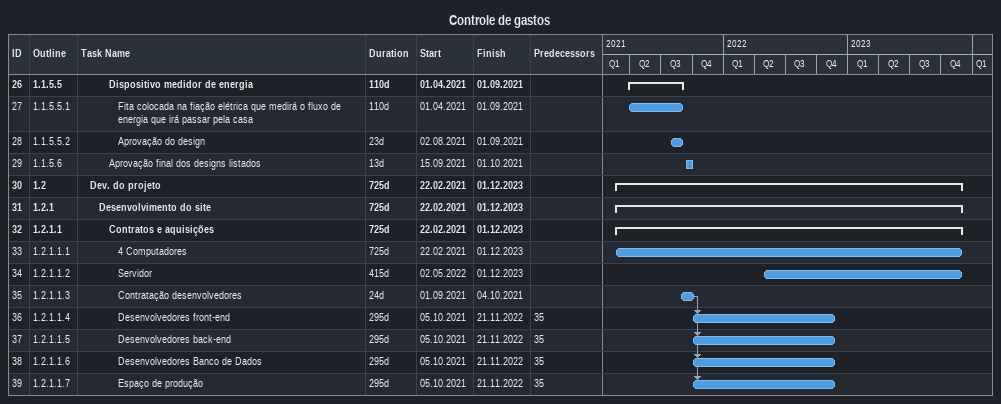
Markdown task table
Controle de gastos

| ID | WBS | Task | Duration | Start | Finish | Predecessors |
|---|---|---|---|---|---|---|
| 26 | 1.1.5.5 | **Dispositivo medidor de energia** | 110d | 2021-04-01 | 2021-09-01 |  |
| 27 | 1.1.5.5.1 | Fita colocada na fiação elétrica que medirá o fluxo de energia que irá passar pela casa | 110d | 2021-04-01 | 2021-09-01 |  |
| 28 | 1.1.5.5.2 | Aprovação do design | 23d | 2021-08-02 | 2021-09-01 |  |
| 29 | 1.1.5.6 | Aprovação final dos designs listados | 13d | 2021-09-15 | 2021-10-01 |  |
| 30 | 1.2 | **Dev. do projeto** | 725d | 2021-02-22 | 2023-12-01 |  |
| 31 | 1.2.1 | **Desenvolvimento do site** | 725d | 2021-02-22 | 2023-12-01 |  |
| 32 | 1.2.1.1 | **Contratos e aquisições** | 725d | 2021-02-22 | 2023-12-01 |  |
| 33 | 1.2.1.1.1 | 4 Computadores | 725d | 2021-02-22 | 2023-12-01 |  |
| 34 | 1.2.1.1.2 | Servidor | 415d | 2022-05-02 | 2023-12-01 |  |
| 35 | 1.2.1.1.3 | Contratação desenvolvedores | 24d | 2021-09-01 | 2021-10-04 |  |
| 36 | 1.2.1.1.4 | Desenvolvedores front-end | 295d | 2021-10-05 | 2022-11-21 | 35 |
| 37 | 1.2.1.1.5 | Desenvolvedores back-end | 295d | 2021-10-05 | 2022-11-21 | 35 |
| 38 | 1.2.1.1.6 | Desenvolvedores Banco de Dados | 295d | 2021-10-05 | 2022-11-21 | 35 |
| 39 | 1.2.1.1.7 | Espaço de produção | 295d | 2021-10-05 | 2022-11-21 | 35 |
